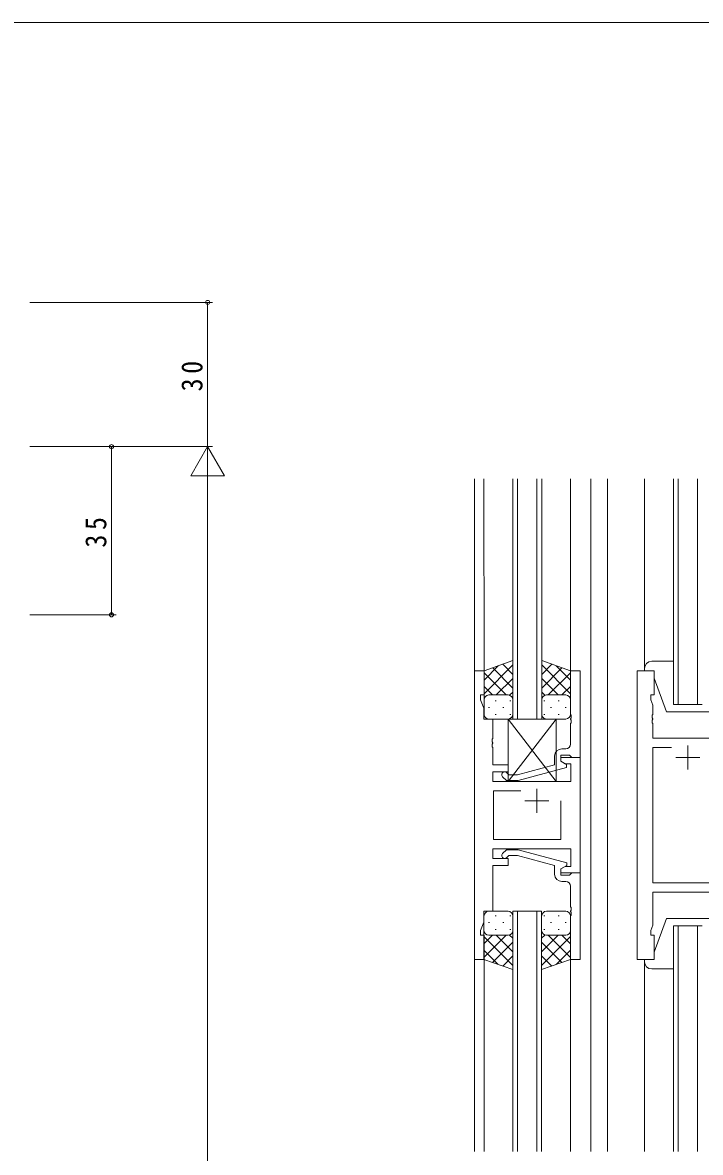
# Model space of a CAD drawing. Units: millimetres on the paper. Extents: x -420 to 373, y -297 to 267.
# Drawn here: x -265.1 to -124.1, y 29.4 to 264.4 of the extents above; entities that cross this region are included whole.
import ezdxf

# ---------------------------------------------------------------- set-up
doc = ezdxf.new("R2010")
doc.units = ezdxf.units.MM
for name, color, linetype, lineweight in [('0-1_YKK_ZWAK', 7, 'Continuous', 9), ('0-3_YKK_11', 7, 'Continuous', 9), ('0-4_YKK_12', 2, 'Continuous', 9), ('0-5_YKK_13', 4, 'Continuous', 9), ('0-7_YKK_D', 6, 'Continuous', 9)]:
    doc.layers.add(name, color=color, linetype=linetype, lineweight=lineweight)
doc.styles.add('ＭＳ ゴシック', font='')
doc.styles.get('ＭＳ ゴシック').set_extended_font_data('MS Gothic')

msp = doc.modelspace()

# ---------------------------------------------------------------- linework, layer by layer
at = {"layer": '0-1_YKK_ZWAK'}
msp.add_line((352.3, 264.425), (-417.7, 264.425), dxfattribs=at)
at = {"layer": '0-3_YKK_11'}
for p, q in [((-171.115, 129.544), (-169.115, 129.544)), ((-171.115, 69.544), (-171.115, 129.544)), ((-169.115, 129.544), (-169.115, 124.544)), ((-151.117, 129.544), (-151.117, 120.503)), ((-149.117, 129.544), (-151.117, 129.544)), ((-149.117, 111.544), (-149.117, 129.544)), ((-133.717, 129.544), (-137.217, 129.544)), ((-137.217, 129.544), (-137.217, 69.544)), ((-133.717, 124.544), (-133.717, 129.544)), ((-169.815, 124.544), (-169.815, 123.544)), ((-169.115, 124.544), (-169.815, 124.544)), ((-169.815, 123.544), (-169.185, 121.813)), ((-134.417, 124.544), (-133.717, 124.544)), ((-134.417, 123.544), (-134.417, 124.544)), ((-134.017, 122.445), (-134.417, 123.544)), ((-134.017, 120.503), (-134.017, 122.445)), ((-169.185, 121.813), (-169.185, 119.544)), ((-151.117, 120.503), (-150.997, 120.319)), ((-150.997, 120.319), (-150.997, 119.769)), ((-134.137, 120.319), (-134.017, 120.503)), ((-134.137, 119.769), (-134.137, 120.319)), ((-169.185, 119.544), (-167.315, 119.544)), ((-167.315, 119.544), (-167.315, 115.502)), ((-150.997, 119.769), (-151.117, 119.586)), ((-151.117, 119.586), (-151.117, 119.503)), ((-151.117, 119.503), (-150.997, 119.319)), ((-150.997, 118.769), (-151.117, 118.586)), ((-151.117, 118.586), (-151.117, 114.344)), ((-150.997, 119.319), (-150.997, 118.769)), ((-134.017, 119.586), (-134.137, 119.769)), ((-134.137, 119.319), (-134.017, 119.503)), ((-134.137, 118.769), (-134.137, 119.319)), ((-134.017, 118.586), (-134.137, 118.769)), ((-134.017, 119.503), (-134.017, 119.586)), ((-134.017, 115.544), (-134.017, 118.586)), ((-167.315, 115.502), (-167.435, 115.319)), ((-167.435, 115.319), (-167.435, 114.769)), ((-119.417, 115.544), (-134.017, 115.544)), ((-167.435, 114.769), (-167.315, 114.586)), ((-167.315, 114.502), (-167.435, 114.319)), ((-167.435, 114.319), (-167.435, 113.769)), ((-167.435, 113.769), (-167.315, 113.586)), ((-167.315, 114.586), (-167.315, 114.502)), ((-167.315, 113.586), (-167.315, 110.044)), ((-152.117, 113.344), (-152.917, 113.344)), ((-134.017, 113.614), (-134.017, 85.474)), ((-130.067, 113.614), (-134.017, 113.614)), ((-130.067, 113.614), (-134.017, 113.614)), ((-126.717, 114.044), (-126.717, 109.044)), ((-154.417, 111.844), (-154.417, 110.024)), ((-153.117, 112.044), (-151.317, 112.044)), ((-153.117, 110.744), (-153.117, 112.044)), ((-151.917, 110.051), (-153.117, 110.744)), ((-153.115, 111.544), (-149.115, 111.544)), ((-153.115, 110.744), (-153.115, 111.544)), ((-152.249, 110.244), (-153.115, 110.744)), ((-151.317, 112.044), (-151.117, 111.844)), ((-151.117, 111.844), (-150.817, 111.544)), ((-150.817, 111.544), (-149.117, 111.544)), ((-149.115, 111.544), (-149.115, 87.544)), ((-129.217, 111.544), (-124.217, 111.544)), ((-167.315, 110.044), (-164.115, 110.044)), ((-167.315, 108.544), (-167.315, 106.544)), ((-164.115, 108.544), (-167.315, 108.544)), ((-163.968, 107.944), (-164.393, 108.369)), ((-164.115, 110.044), (-164.115, 108.544)), ((-154.417, 110.024), (-162.178, 107.944)), ((-162.02, 106.744), (-151.917, 109.451)), ((-151.045, 110.244), (-152.249, 110.244)), ((-151.917, 109.451), (-151.917, 110.051)), ((-151.045, 106.544), (-151.045, 110.244)), ((-167.315, 106.544), (-151.045, 106.544)), ((-165.241, 107.52), (-164.465, 106.744)), ((-164.465, 106.744), (-162.02, 106.744)), ((-162.178, 107.944), (-163.968, 107.944)), ((-167.115, 104.614), (-167.115, 94.474)), ((-161.465, 104.614), (-167.115, 104.614)), ((-161.465, 104.614), (-167.115, 104.614)), ((-158.115, 105.044), (-158.115, 100.044)), ((-160.615, 102.544), (-155.615, 102.544)), ((-153.115, 94.474), (-153.115, 102.544)), ((-167.115, 94.474), (-153.115, 94.474)), ((-167.315, 92.544), (-167.315, 90.544)), ((-151.045, 92.544), (-167.315, 92.544)), ((-165.239, 91.568), (-164.464, 92.344)), ((-164.464, 92.344), (-162.018, 92.344)), ((-162.018, 92.344), (-151.915, 89.637)), ((-151.045, 88.844), (-151.045, 92.544)), ((-167.315, 90.544), (-164.115, 90.544)), ((-163.966, 91.144), (-164.391, 90.72)), ((-164.115, 90.544), (-164.115, 89.044)), ((-162.176, 91.144), (-163.966, 91.144)), ((-154.415, 89.065), (-162.176, 91.144)), ((-151.915, 89.637), (-151.915, 89.037)), ((-167.315, 89.044), (-167.315, 79.544)), ((-164.115, 89.044), (-167.315, 89.044)), ((-154.415, 87.244), (-154.415, 89.065)), ((-151.915, 89.037), (-153.115, 88.344)), ((-153.115, 88.344), (-152.249, 88.844)), ((-153.115, 88.344), (-153.115, 87.044)), ((-153.115, 87.544), (-153.115, 88.344)), ((-149.115, 87.544), (-153.115, 87.544)), ((-153.115, 87.044), (-151.315, 87.044)), ((-152.249, 88.844), (-151.045, 88.844)), ((-151.315, 87.044), (-151.115, 87.244)), ((-151.115, 87.244), (-150.815, 87.544)), ((-150.815, 87.544), (-149.115, 87.544)), ((-149.115, 87.544), (-149.115, 69.544)), ((-152.115, 85.744), (-152.915, 85.744)), ((-151.115, 80.503), (-151.115, 84.744)), ((-134.017, 85.474), (-119.417, 85.474)), ((-134.017, 83.544), (-119.417, 83.544)), ((-134.017, 76.643), (-134.017, 83.544)), ((-150.995, 80.319), (-151.115, 80.503)), ((-150.995, 79.769), (-150.995, 80.319)), ((-169.185, 79.544), (-169.185, 77.275)), ((-167.315, 79.544), (-169.185, 79.544)), ((-151.115, 79.586), (-150.995, 79.769)), ((-151.115, 79.502), (-151.115, 79.586)), ((-150.995, 79.319), (-151.115, 79.502)), ((-151.115, 78.586), (-150.995, 78.769)), ((-151.115, 69.544), (-151.115, 78.586)), ((-150.995, 78.769), (-150.995, 79.319)), ((-169.185, 77.275), (-169.815, 75.544)), ((-169.815, 75.544), (-169.815, 74.544)), ((-134.417, 75.544), (-134.017, 76.643)), ((-134.417, 74.544), (-134.417, 75.544)), ((-169.815, 74.544), (-169.115, 74.544)), ((-169.115, 74.544), (-169.115, 69.544)), ((-133.717, 74.544), (-134.417, 74.544)), ((-133.717, 69.544), (-133.717, 74.544)), ((-169.115, 69.544), (-171.115, 69.544)), ((-149.115, 69.544), (-151.115, 69.544)), ((-137.217, 69.544), (-133.717, 69.544))]:
    msp.add_line(p, q, dxfattribs=at)
for centre, radius, start, end in [((-152.917, 111.844), 1.5, 90, 179.99998), ((-152.117, 114.344), 1, 270, 359.99998), ((-164.817, 107.944), 0.6, 44.99998, 225), ((-164.815, 91.144), 0.6, 134.99998, 315), ((-152.915, 87.244), 1.5, 180, 269.99998), ((-152.115, 84.744), 1, 0, 89.99998)]:
    msp.add_arc(centre, radius, start, end, dxfattribs=at)
at = {"layer": '0-4_YKK_12'}
for p, q in [((-171.115, 169.544), (-171.115, 29.544)), ((-169.122, 169.544), (-169.115, 129.044)), ((-163.115, 119.544), (-163.115, 169.544)), ((-162.115, 169.544), (-162.115, 119.544)), ((-158.115, 119.544), (-158.115, 169.544)), ((-157.115, 169.544), (-157.115, 119.544)), ((-151.125, 169.544), (-151.117, 129.044)), ((-146.917, 169.544), (-146.917, 29.544)), ((-143.416, 169.544), (-143.416, 29.544)), ((-135.717, 130.044), (-135.717, 169.544)), ((-129.717, 122.544), (-129.717, 169.544)), ((-128.717, 169.544), (-128.717, 122.544)), ((-124.717, 122.544), (-124.717, 169.544)), ((-123.717, 122.544), (-129.717, 122.544)), ((-163.122, 79.544), (-157.122, 79.544)), ((-163.122, 29.544), (-163.122, 79.544)), ((-162.122, 79.544), (-162.122, 29.544)), ((-158.122, 29.544), (-158.122, 79.544)), ((-157.122, 79.544), (-157.122, 29.544)), ((-129.717, 76.544), (-123.717, 76.544)), ((-129.717, 29.544), (-129.717, 76.544)), ((-128.717, 76.544), (-128.717, 29.544)), ((-124.717, 29.544), (-124.717, 76.544)), ((-169.12, 70.044), (-169.112, 29.544)), ((-151.122, 70.044), (-151.114, 29.544)), ((-135.717, 69.044), (-135.717, 29.544))]:
    msp.add_line(p, q, dxfattribs=at)
at = {"layer": '0-5_YKK_13'}
for p, q in [((-163.117, 131.687), (-169.117, 129.544)), ((-163.117, 123.323), (-163.117, 131.687)), ((-157.119, 131.687), (-151.119, 129.544)), ((-157.119, 123.323), (-157.119, 131.687)), ((-169.117, 124.812), (-163.117, 130.812)), ((-169.117, 127.641), (-166.156, 130.602)), ((-169.117, 129.544), (-169.117, 123.544)), ((-163.117, 125.993), (-167.313, 130.189)), ((-163.117, 128.821), (-165.229, 130.933)), ((-157.119, 128.821), (-155.007, 130.933)), ((-151.119, 124.812), (-157.119, 130.812)), ((-157.119, 125.993), (-152.923, 130.189)), ((-151.119, 127.641), (-154.079, 130.602)), ((-151.119, 129.544), (-151.119, 123.544)), ((-129.717, 131.544), (-134.217, 131.544)), ((-164.496, 124.544), (-169.117, 129.164)), ((-166.557, 124.544), (-163.117, 127.984)), ((-153.679, 124.544), (-157.119, 127.984)), ((-155.739, 124.544), (-151.119, 129.164)), ((-133.717, 128.044), (-131.117, 121.044)), ((-167.325, 124.544), (-169.117, 126.336)), ((-163.785, 124.488), (-163.117, 125.156)), ((-156.451, 124.488), (-157.119, 125.156)), ((-152.91, 124.544), (-151.119, 126.336)), ((-169.117, 120.544), (-169.117, 123.544)), ((-168.117, 124.544), (-164.517, 124.544)), ((-167.717, 124.544), (-164.117, 124.544)), ((-166.782, 123.323), (-166.582, 123.323)), ((-163.752, 123.323), (-163.552, 123.323)), ((-163.117, 123.544), (-163.117, 120.544)), ((-157.119, 123.544), (-157.119, 120.544)), ((-156.484, 123.323), (-156.684, 123.323)), ((-152.519, 124.544), (-156.119, 124.544)), ((-152.119, 124.544), (-155.719, 124.544)), ((-153.454, 123.323), (-153.654, 123.323)), ((-151.119, 120.544), (-151.119, 123.544)), ((-168.197, 121.908), (-167.997, 121.908)), ((-166.782, 120.493), (-166.582, 120.493)), ((-165.167, 121.908), (-164.967, 121.908)), ((-163.752, 120.493), (-163.552, 120.493)), ((-156.484, 120.493), (-156.684, 120.493)), ((-155.069, 121.908), (-155.269, 121.908)), ((-153.454, 120.493), (-153.654, 120.493)), ((-152.039, 121.908), (-152.239, 121.908)), ((-131.117, 121.044), (-122.317, 121.044)), ((-164.117, 119.544), (-168.117, 119.544)), ((-164.117, 119.544), (-164.117, 106.544)), ((-154.117, 119.544), (-164.117, 119.544)), ((-164.117, 119.544), (-154.117, 106.544)), ((-154.117, 119.544), (-164.117, 106.544)), ((-156.119, 119.544), (-152.119, 119.544)), ((-154.117, 106.544), (-154.117, 119.544)), ((-164.117, 106.544), (-154.117, 106.544)), ((-169.122, 78.544), (-169.122, 75.544)), ((-164.122, 79.544), (-168.122, 79.544)), ((-166.787, 78.596), (-166.587, 78.596)), ((-163.757, 78.596), (-163.557, 78.596)), ((-163.122, 75.544), (-163.122, 78.544)), ((-157.124, 75.544), (-157.124, 78.544)), ((-156.489, 78.596), (-156.689, 78.596)), ((-156.124, 79.544), (-152.124, 79.544)), ((-153.459, 78.596), (-153.659, 78.596)), ((-151.124, 78.544), (-151.124, 75.544)), ((-133.717, 71.044), (-131.117, 78.044)), ((-131.117, 78.044), (-122.317, 78.044)), ((-169.122, 69.544), (-169.122, 75.544)), ((-168.202, 77.181), (-168.002, 77.181)), ((-166.787, 75.766), (-166.587, 75.766)), ((-165.172, 77.181), (-164.972, 77.181)), ((-163.757, 75.766), (-163.557, 75.766)), ((-163.122, 75.766), (-163.122, 67.401)), ((-157.124, 75.766), (-157.124, 67.401)), ((-156.489, 75.766), (-156.689, 75.766)), ((-155.074, 77.181), (-155.274, 77.181)), ((-153.459, 75.766), (-153.659, 75.766)), ((-152.044, 77.181), (-152.244, 77.181)), ((-151.124, 69.544), (-151.124, 75.544)), ((-167.33, 74.544), (-169.122, 72.752)), ((-164.501, 74.544), (-169.122, 69.924)), ((-169.122, 74.276), (-163.122, 68.276)), ((-168.122, 74.544), (-164.522, 74.544)), ((-167.722, 74.544), (-164.122, 74.544)), ((-163.122, 73.096), (-167.318, 68.9)), ((-166.562, 74.544), (-163.122, 71.104)), ((-163.79, 74.601), (-163.122, 73.933)), ((-156.455, 74.601), (-157.124, 73.933)), ((-153.684, 74.544), (-157.124, 71.104)), ((-151.124, 74.276), (-157.124, 68.276)), ((-157.124, 73.096), (-152.928, 68.9)), ((-152.524, 74.544), (-156.124, 74.544)), ((-155.744, 74.544), (-151.124, 69.924)), ((-152.124, 74.544), (-155.724, 74.544)), ((-152.915, 74.544), (-151.124, 72.752)), ((-169.122, 71.448), (-166.161, 68.487)), ((-151.124, 71.448), (-154.084, 68.487)), ((-163.122, 67.401), (-169.122, 69.544)), ((-163.122, 70.267), (-165.233, 68.156)), ((-157.124, 70.267), (-155.012, 68.156)), ((-157.124, 67.401), (-151.124, 69.544)), ((-129.717, 67.544), (-134.217, 67.544))]:
    msp.add_line(p, q, dxfattribs=at)
for points in [[(-135.717, 130.044), (-135.717, 129.544), (-133.717, 129.544), (-133.717, 128.044)], [(-135.717, 69.044), (-135.717, 69.544), (-133.717, 69.544), (-133.717, 71.044)]]:
    msp.add_lwpolyline(points, dxfattribs=at)
for centre, radius, start, end in [((-134.217, 130.044), 1.5, 90, 180), ((-168.117, 123.544), 1, 89.99998, 179.99998), ((-168.117, 123.544), 1, 89.99998, 179.99998), ((-164.117, 123.544), 1, 359.99998, 89.99998), ((-164.117, 123.544), 1, 359.99998, 89.99998), ((-156.119, 123.544), 1, 89.99998, 179.99998), ((-156.119, 123.544), 1, 89.99998, 179.99998), ((-152.119, 123.544), 1, 359.99998, 89.99998), ((-152.119, 123.544), 1, 359.99998, 89.99998), ((-168.117, 120.544), 1, 179.99998, 269.99998), ((-164.117, 120.544), 1, 269.99998, 359.99998), ((-156.119, 120.544), 1, 179.99998, 269.99998), ((-152.119, 120.544), 1, 269.99998, 359.99998), ((-168.122, 78.544), 1, 90, 180), ((-164.122, 78.544), 1, 0, 90), ((-156.124, 78.544), 1, 90, 180), ((-152.124, 78.544), 1, 0, 90), ((-168.122, 75.544), 1, 180, 270), ((-168.122, 75.544), 1, 180, 270), ((-164.122, 75.544), 1, 270, 0), ((-164.122, 75.544), 1, 270, 0), ((-156.124, 75.544), 1, 180, 270), ((-156.124, 75.544), 1, 180, 270), ((-152.124, 75.544), 1, 270, 0), ((-152.124, 75.544), 1, 270, 0), ((-134.217, 69.044), 1.5, 180, 270)]:
    msp.add_arc(centre, radius, start, end, dxfattribs=at)
at = {"layer": '0-7_YKK_D'}
for p, q in [((-263.645, 206.219), (-225.645, 206.219)), ((-226.645, 176.219), (-226.645, 206.219)), ((-263.645, 176.219), (-225.645, 176.219)), ((-263.645, 176.219), (-245.645, 176.219)), ((-263.645, 176.219), (-225.645, 176.219)), ((-246.645, 141.219), (-246.645, 176.219)), ((-226.645, 176.219), (-230.145, 170.157)), ((-226.645, 176.219), (-226.645, 164.094)), ((-226.645, 176.219), (-223.145, 170.157)), ((-230.145, 170.157), (-223.145, 170.157)), ((-226.645, 169.219), (-226.645, -116.781)), ((-263.645, 141.219), (-245.645, 141.219))]:
    msp.add_line(p, q, dxfattribs=at)
for centre in [(-226.645, 206.219), (-246.645, 176.219), (-246.645, 141.219)]:
    msp.add_circle(centre, 0.425, dxfattribs=at)

# ---------------------------------------------------------------- texts
at = {"layer": '0-7_YKK_D', "color": 3, "char_height": 4.399, "attachment_point": 7, "rotation": 90, "style": 'ＭＳ ゴシック'}
for s, insert in [('\\T1.36;\\W0.9;30', (-227.645, 187.699)), ('\\T1.36;\\W0.9;35', (-247.645, 155.199))]:
    msp.add_mtext(s, dxfattribs=dict(at, insert=insert))

doc.saveas('drawing.dxf')
